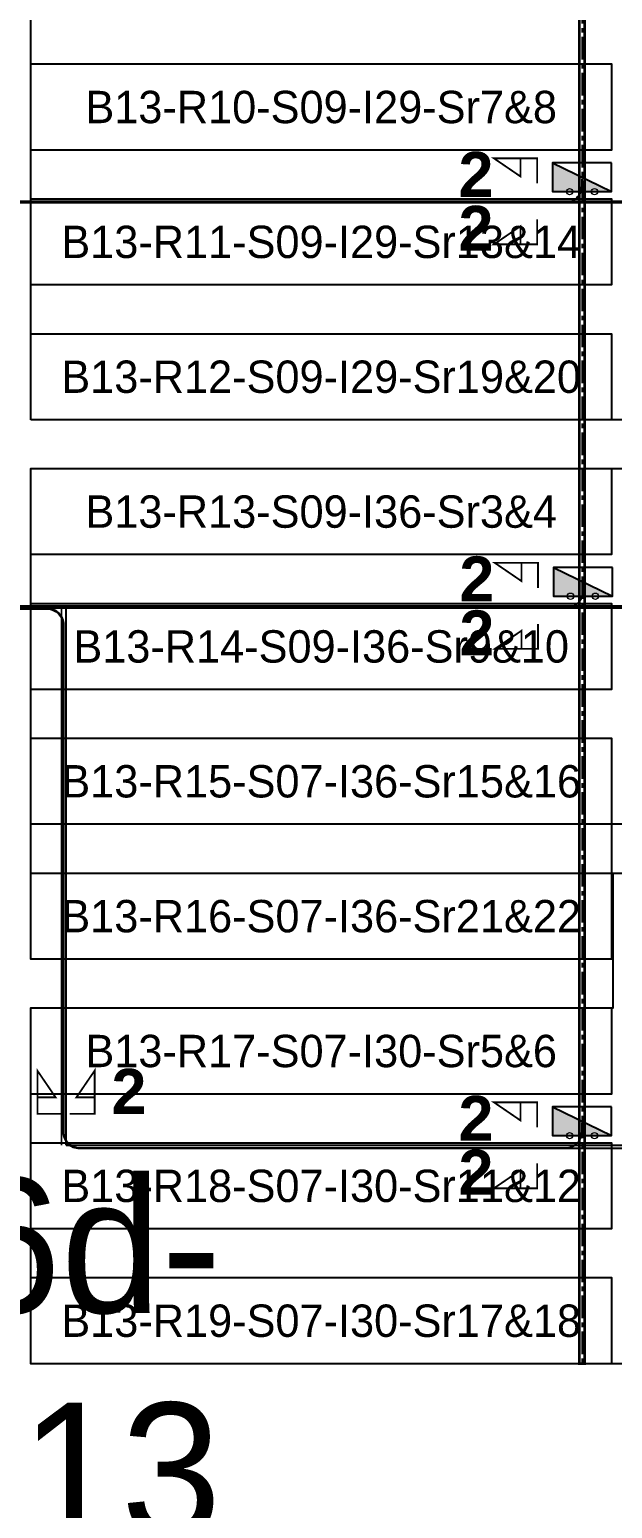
# Model space of a CAD drawing. Header units: metres. Extents: x 529066 to 529519, y 2674144 to 2674419.
# Drawn here: x 529324.7 to 529357.1, y 2674271.2 to 2674353.5 of the extents above; entities that cross this region are included whole.
import ezdxf
from ezdxf.enums import TextEntityAlignment as Align

# ---------------------------------------------------------------- set-up
doc = ezdxf.new("R2010")
doc.units = ezdxf.units.M
doc.linetypes.add('CENTER', pattern=[2, 1.25, -0.25, 0.25, -0.25])
for name, color, linetype in [('DC Trench BL-13', 40, 'Continuous'), ('E-Inverter Grouping', 2, 'Continuous'), ('Inverter Block-13', 7, 'Continuous'), ('LT Cable(AG) INV to LT Panel BL-13', 2, 'Continuous'), ('Messenger Wire Block-13 (Master Path)', 30, 'Continuous'), ('Messenger Wire Block-13 (MW Path)', 191, 'Continuous'), ('MMS Block Numbering', 7, 'Continuous'), ('MMS Table Block-13', 8, 'Continuous'), ('Plan Line - DC BL-13', 40, 'Continuous'), ('Section Marking BL-13', 2, 'Continuous')]:
    doc.layers.add(name, color=color, linetype=linetype)
doc.layers.add('PILE', color=1, linetype='Continuous', lineweight=15)
doc.styles.add('Adani Regular', font='Adani Regular.ttf')
doc.styles.add('BoldTextStyle', font='arialbd.ttf')
doc.styles.get("Standard").update_dxf_attribs({"font": 'Adani Regular.ttf'})

# ---------------------------------------------------------------- blocks, each defined once
blk = doc.blocks.new('MMS Table (32.292 x 4.788)')
at = {"color": 0}
blk.add_lwpolyline([(0, -0.002), (0, 4.786), (32.292, 4.786), (32.292, -0.002)], close=True, dxfattribs=at)
at = {"color": 7}
blk.add_attdef('ID1', text='', height=1.8, dxfattribs=at).set_placement((16.146, 2.392), align=Align.MIDDLE_CENTER)
blk = doc.blocks.new('Inverter Block')
h = blk.add_hatch(color=0)
h.dxf.hatch_style = 1
h.paths.add_polyline_path([(-1.456, 2.269), (-1.456, 0.846), (1.456, 0.846)])
at = {"color": 0}
blk.add_lwpolyline([(1.456, 2.269), (-1.456, 2.269), (-1.456, 0.846), (1.456, 0.846)], close=True, dxfattribs=at)
blk.add_lwpolyline([(-1.456, 2.269), (1.456, 0.846)], dxfattribs=at)
at = {"layer": 'PILE'}
for centre in [(-0.613, 0.846), (0.613, 0.846)]:
    blk.add_circle(centre, 0.156, dxfattribs=at)
at = {"color": 7}
blk.add_attdef('ID', (-1.456, 3.006), '', height=1.8, dxfattribs=at)

msp = doc.modelspace()

# ---------------------------------------------------------------- linework, layer by layer
at = {"layer": 'DC Trench BL-13', "color": 40, "const_width": 0.15}
msp.add_lwpolyline([(529355.598, 2674389.077), (529355.298, 2674389.077), (529355.298, 2674279.289), (529355.598, 2674279.289)], close=True, dxfattribs=at)
at = {"layer": 'E-Inverter Grouping'}
for points in [[(529324.795, 2674331.789), (529324.795, 2674359.077), (529421.871, 2674359.077), (529421.871, 2674339.289), (529389.479, 2674339.289), (529389.479, 2674331.789)], [(529389.579, 2674329.077), (529389.579, 2674336.577), (529421.871, 2674336.577), (529421.871, 2674309.289), (529357.087, 2674309.289), (529357.087, 2674301.789), (529324.795, 2674301.789), (529324.795, 2674329.077)], [(529421.871, 2674279.289), (529324.795, 2674279.289), (529324.795, 2674299.077), (529357.187, 2674299.077), (529357.187, 2674306.577), (529421.871, 2674306.577)]]:
    msp.add_lwpolyline(points, close=True, dxfattribs=at)
at = {"layer": 'LT Cable(AG) INV to LT Panel BL-13', "color": 5}
for points in [[(529286.151, 2674302.311), (529284.523, 2674302.311, -0.414214), (529283.623, 2674303.211), (529283.623, 2674306.285, 0.221878), (529283.301, 2674306.974), (529276.678, 2674312.524, -0.221878), (529276.356, 2674313.214), (529276.356, 2674314.977, 0.019701), (529276.353, 2674315.047), (529276.258, 2674316.255, -0.019701), (529276.255, 2674316.326), (529276.255, 2674343, -0.414214), (529277.155, 2674343.9), (529354.549, 2674343.9, 0.414214), (529355.449, 2674344.8), (529355.449, 2674345.19)], [(529286.151, 2674302.336), (529284.548, 2674302.336, -0.414214), (529283.648, 2674303.236), (529283.648, 2674306.296, 0.221878), (529283.326, 2674306.986), (529276.703, 2674312.536, -0.221878), (529276.381, 2674313.225), (529276.381, 2674314.978, 0.019701), (529276.378, 2674315.048), (529276.283, 2674316.256, -0.019701), (529276.28, 2674316.327), (529276.28, 2674342.975, -0.414214), (529277.18, 2674343.875), (529451.725, 2674343.875, 0.414214), (529452.625, 2674344.775), (529452.625, 2674345.19)], [(529288.092, 2674302.361), (529284.573, 2674302.361, -0.414214), (529283.673, 2674303.261), (529283.673, 2674306.308, 0.221878), (529283.351, 2674306.998), (529276.728, 2674312.547, -0.221878), (529276.406, 2674313.237), (529276.406, 2674314.979, 0.019701), (529276.403, 2674315.049), (529276.308, 2674316.257, -0.019701), (529276.305, 2674316.328), (529276.305, 2674320.45, -0.414214), (529277.205, 2674321.35), (529354.599, 2674321.35, 0.414214), (529355.499, 2674322.25), (529355.499, 2674322.69)], [(529288.092, 2674302.386), (529284.598, 2674302.386, -0.414214), (529283.698, 2674303.286), (529283.698, 2674306.32, 0.221878), (529283.376, 2674307.009), (529276.753, 2674312.559, -0.221878), (529276.431, 2674313.249), (529276.431, 2674314.98, 0.019701), (529276.428, 2674315.05), (529276.333, 2674316.258, -0.019701), (529276.33, 2674316.329), (529276.33, 2674320.425, -0.414214), (529277.23, 2674321.325), (529451.775, 2674321.325, 0.414214), (529452.675, 2674322.225), (529452.675, 2674322.69)], [(529288.092, 2674302.411), (529284.623, 2674302.411, -0.414214), (529283.723, 2674303.311), (529283.723, 2674306.331, 0.221878), (529283.401, 2674307.021), (529276.778, 2674312.571, -0.221878), (529276.456, 2674313.26), (529276.456, 2674314.981, 0.019701), (529276.453, 2674315.051), (529276.358, 2674316.259, -0.019701), (529276.355, 2674316.33), (529276.355, 2674320.4, -0.414214), (529277.255, 2674321.3), (529325.714, 2674321.3, -0.414214), (529326.614, 2674320.4), (529326.614, 2674292.2, 0.414214), (529327.514, 2674291.3), (529354.549, 2674291.3, 0.414214), (529355.449, 2674292.2), (529355.449, 2674292.69)], [(529288.092, 2674302.436), (529284.648, 2674302.436, -0.414214), (529283.748, 2674303.336), (529283.748, 2674306.343, 0.221878), (529283.426, 2674307.033), (529276.803, 2674312.582, -0.221878), (529276.481, 2674313.272), (529276.481, 2674314.982, 0.019701), (529276.478, 2674315.052), (529276.383, 2674316.26, -0.019701), (529276.38, 2674316.331), (529276.38, 2674320.375, -0.414214), (529277.28, 2674321.275), (529325.689, 2674321.275, -0.414214), (529326.589, 2674320.375), (529326.589, 2674292.175, 0.414214), (529327.489, 2674291.275), (529451.725, 2674291.275, 0.414214), (529452.625, 2674292.175), (529452.625, 2674292.69)]]:
    msp.add_lwpolyline(points, format="xyb", dxfattribs=at)
at = {"layer": 'Messenger Wire Block-13 (Master Path)'}
for points in [[(529276.217, 2674343.937), (529454.263, 2674343.937)], [(529276.217, 2674321.437), (529454.263, 2674321.437)], [(529326.751, 2674291.437), (529326.751, 2674321.437)], [(529326.751, 2674291.437), (529454.263, 2674291.437)]]:
    msp.add_lwpolyline(points, dxfattribs=at)
at = {"layer": 'Messenger Wire Block-13 (MW Path)', "const_width": 0.1}
for points in [[(529276.217, 2674343.937), (529454.263, 2674343.937)], [(529276.217, 2674321.437), (529454.263, 2674321.437)], [(529326.501, 2674291.437), (529326.501, 2674321.437)], [(529326.751, 2674291.437), (529454.263, 2674291.437)]]:
    msp.add_lwpolyline(points, dxfattribs=at)
at = {"layer": 'Plan Line - DC BL-13', "color": 6, "linetype": 'CENTER'}
msp.add_lwpolyline([(529355.449, 2674389.077), (529355.449, 2674279.289)], dxfattribs=at)
at = {"layer": 'Section Marking BL-13', "color": 94, "lineweight": 35, "true_color": 0x00a500, "const_width": 0.1}
for points in [[(529352.949, 2674344.937), (529352.949, 2674346.327), (529350.549, 2674346.327), (529352.029, 2674345.317), (529352.029, 2674346.327)], [(529352.949, 2674342.937), (529352.949, 2674341.547), (529350.549, 2674341.547), (529352.029, 2674342.557), (529352.029, 2674341.547)], [(529352.999, 2674322.437), (529352.999, 2674323.827), (529350.599, 2674323.827), (529352.079, 2674322.817), (529352.079, 2674323.827)], [(529352.999, 2674320.437), (529352.999, 2674319.047), (529350.599, 2674319.047), (529352.079, 2674320.057), (529352.079, 2674319.047)], [(529326.551, 2674293.187), (529325.161, 2674293.187), (529325.161, 2674295.587), (529326.171, 2674294.107), (529325.161, 2674294.107)], [(529326.951, 2674293.187), (529328.341, 2674293.187), (529328.341, 2674295.587), (529327.331, 2674294.107), (529328.341, 2674294.107)], [(529352.949, 2674292.437), (529352.949, 2674293.827), (529350.549, 2674293.827), (529352.029, 2674292.817), (529352.029, 2674293.827)], [(529352.949, 2674290.437), (529352.949, 2674289.047), (529350.549, 2674289.047), (529352.029, 2674290.057), (529352.029, 2674289.047)]]:
    msp.add_lwpolyline(points, dxfattribs=at)

# ---------------------------------------------------------------- block references
at = {"layer": 'Inverter Block-13'}
ref = msp.add_blockref('Inverter Block', (529355.449, 2674343.525), dxfattribs=dict(at, xscale=1.124999999976148, yscale=1.124999999976148, zscale=1.124999999976148))
ref.add_attrib('ID', 'B13-I29-ASB11', (529357.705, 2674344.364), dxfattribs={"layer": '0', "color": 7, "height": 2.025})
ref = msp.add_blockref('Inverter Block', (529355.499, 2674321.025), dxfattribs=dict(at, xscale=1.124999999976148, yscale=1.124999999976148, zscale=1.124999999976148))
ref.add_attrib('ID', 'B13-I36-ASB10', (529357.755, 2674321.864), dxfattribs={"layer": '0', "color": 7, "height": 2.025})
ref = msp.add_blockref('Inverter Block', (529355.449, 2674291.025), dxfattribs=dict(at, xscale=1.124999999976148, yscale=1.124999999976148, zscale=1.124999999976148))
ref.add_attrib('ID', 'B13-I30-ASB10', (529357.705, 2674291.864), dxfattribs={"layer": '0', "color": 7, "height": 2.025})
at = {"layer": 'MMS Table Block-13'}
for p, values in [((529324.795, 2674346.791), {'ID1': 'B13-R10-S09-I29-Sr7&8'}), ((529324.795, 2674339.291), {'ID1': 'B13-R11-S09-I29-Sr13&14'}), ((529324.795, 2674331.791), {'ID1': 'B13-R12-S09-I29-Sr19&20'}), ((529324.795, 2674324.291), {'ID1': 'B13-R13-S09-I36-Sr3&4'}), ((529324.795, 2674316.791), {'ID1': 'B13-R14-S09-I36-Sr9&10'}), ((529324.795, 2674309.291), {'ID1': 'B13-R15-S07-I36-Sr15&16'}), ((529324.795, 2674301.791), {'ID1': 'B13-R16-S07-I36-Sr21&22'}), ((529324.795, 2674294.291), {'ID1': 'B13-R17-S07-I30-Sr5&6'}), ((529324.795, 2674286.791), {'ID1': 'B13-R18-S07-I30-Sr11&12'}), ((529324.795, 2674279.291), {'ID1': 'B13-R19-S07-I30-Sr17&18'})]:
    msp.add_blockref('MMS Table (32.292 x 4.788)', p, dxfattribs=at).add_auto_attribs(values)

# ---------------------------------------------------------------- texts
at = {"layer": 'MMS Block Numbering', "insert": (529322.004, 2674279.565), "char_height": 7.5, "attachment_point": 5, "style": 'Adani Regular'}
msp.add_mtext_dynamic_manual_height_columns('A16d-\\PBL-13', width=41.53538, gutter_width=1, heights=[0], dxfattribs=at)
at = {"layer": 'Section Marking BL-13', "color": 94, "true_color": 0x00a500, "style": 'BoldTextStyle'}
for p in [(529349.549, 2674345.437), (529349.549, 2674342.437), (529349.599, 2674322.937), (529349.599, 2674319.937), (529330.251, 2674294.437), (529349.549, 2674292.937), (529349.549, 2674289.937)]:
    msp.add_text('2', height=2.5, dxfattribs=at).set_placement(p, align=Align.MIDDLE_CENTER)

doc.saveas('drawing.dxf')
